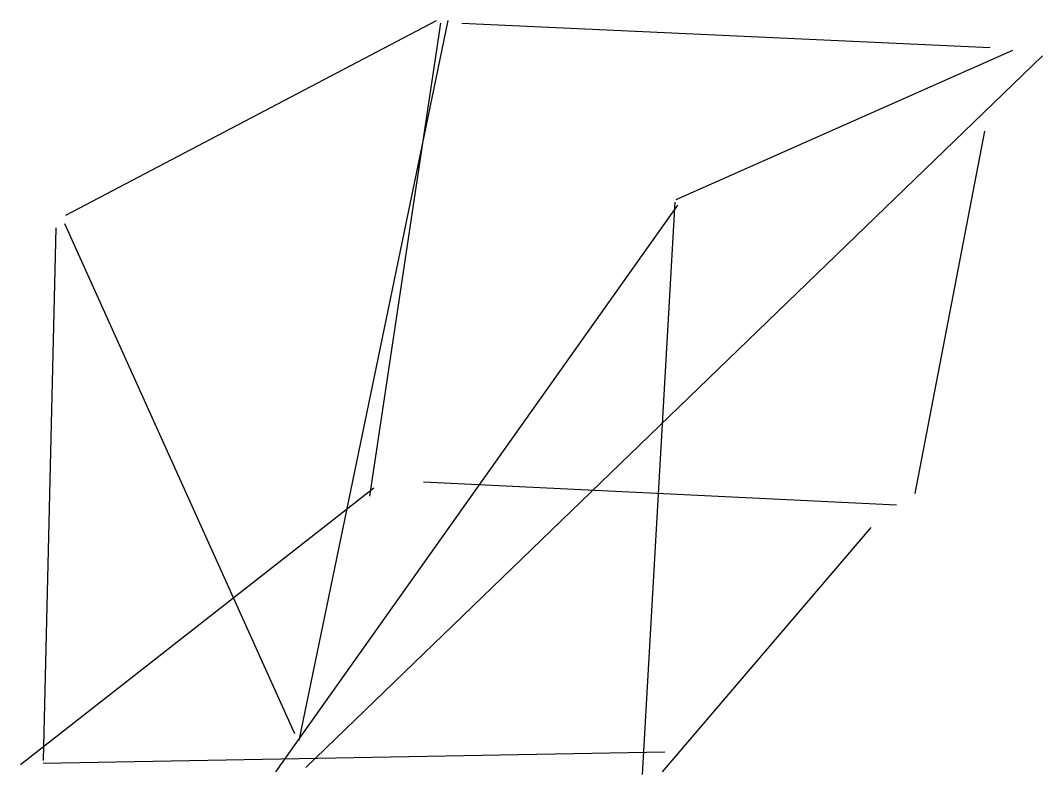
# Model space of a CAD drawing. Header units: metres. Extents: x -114 to 91, y -76 to 76.
import ezdxf

# ---------------------------------------------------------------- set-up
doc = ezdxf.new("R2010")
doc.units = ezdxf.units.M

msp = doc.modelspace()

# ---------------------------------------------------------------- linework, layer by layer
at = {"color": 0, "linetype": 'CONTINUOUS'}
for p, q in [((-104.685331, 36.604259), (-30.337382, 75.629811)), ((-28.058517, 75.629811), (-57.968612, -68.793218)), ((-29.482808, 75.060095), (-43.72571, -19.797634)), ((-25.209937, 75.060095), (80.757256, 70.217508)), ((-56.544322, -74.205521), (91.297003, 68.50836)), ((17.803628, 39.737697), (85.314984, 69.647792)), ((79.617823, 53.410883), (65.659779, -19.227918)), ((17.51877, 39.167981), (10.967035, -75.629811)), ((-62.526341, -75.060095), (18.088486, 38.598265)), ((-104.970189, 34.89511), (-58.823186, -67.368927)), ((-106.679338, 34.040536), (-109.24306, -72.78123)), ((-113.800789, -73.635804), (-42.871136, -18.088486)), ((-32.901104, -16.949054), (61.956625, -21.506782)), ((56.82918, -26.064511), (14.955047, -75.060095)), ((-109.24306, -73.350946), (15.524763, -71.072082))]:
    msp.add_line(p, q, dxfattribs=at)

doc.saveas('drawing.dxf')
